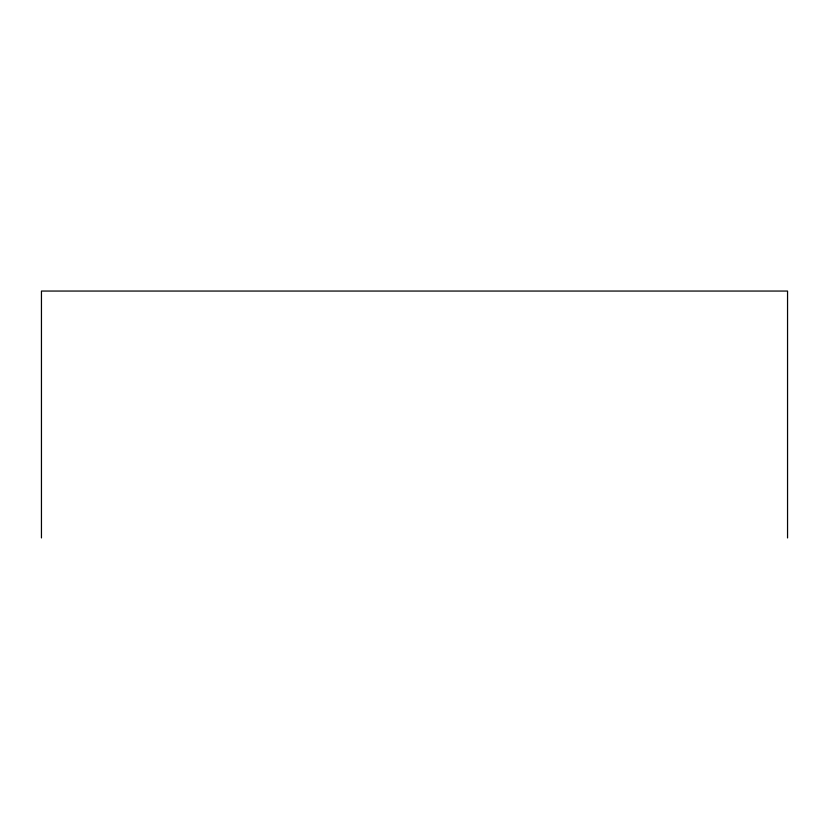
<?xml version="1.0" encoding="UTF-8"?>
<svg xmlns="http://www.w3.org/2000/svg" width="829" height="829" viewBox="0 0 829 829"><rect width="100%" height="100%" fill="white"/><g stroke="black" fill="none" stroke-linecap="round" stroke-linejoin="round"><path stroke-width="1.24" d="M787.55 537.948L787.55 291.052L41.45 291.052L41.45 537.948"/></g></svg>
